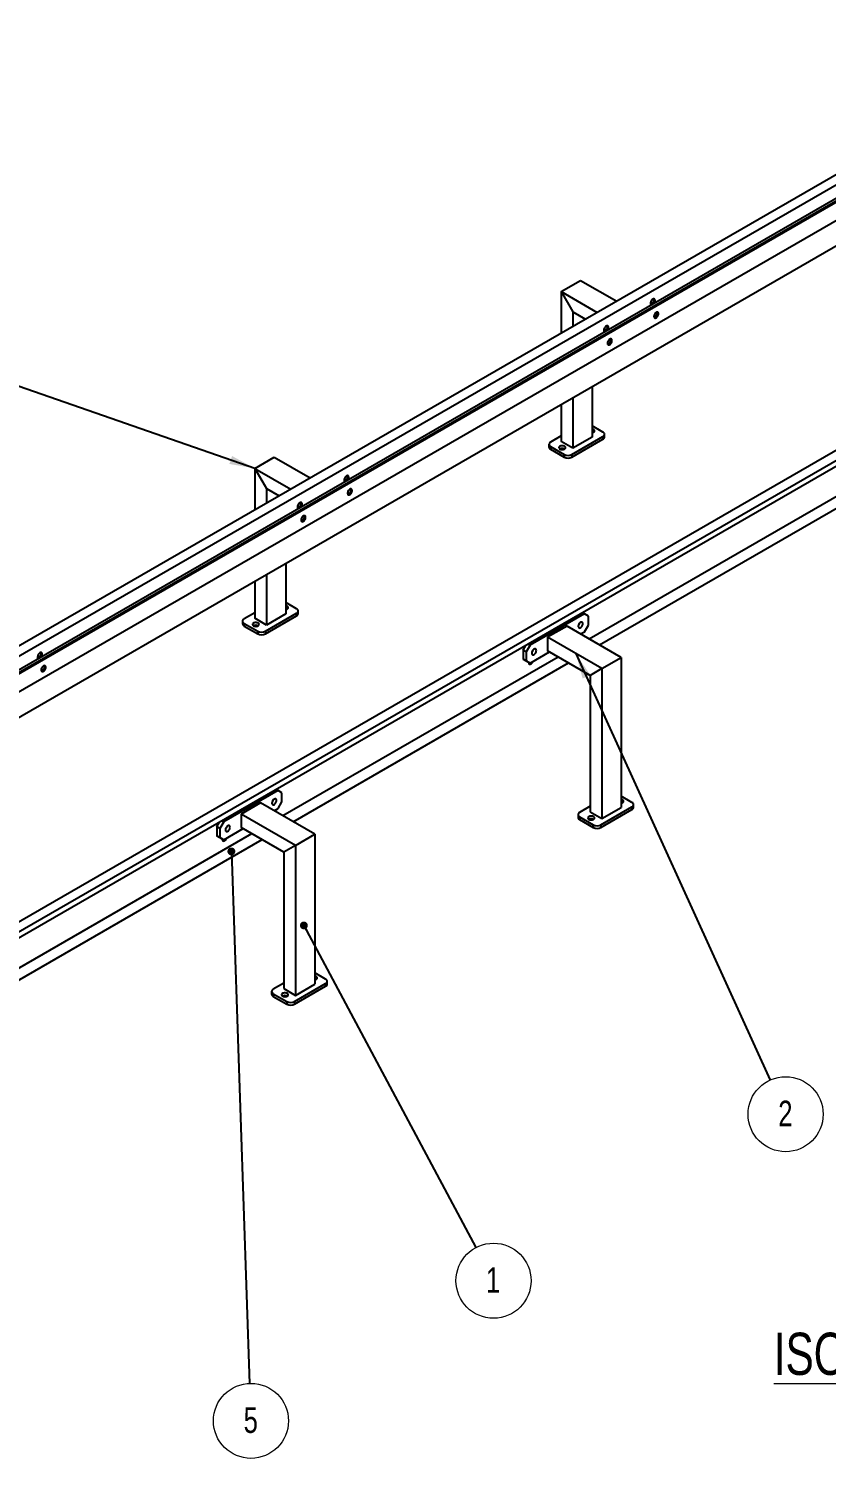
# Model space of a CAD drawing. Header units: millimetres. Extents: x 41 to 1868, y -696 to 319.
# Drawn here: x 1552.6 to 1618.7, y 96.6 to 215.2 of the extents above; entities that cross this region are included whole.
import ezdxf

# ---------------------------------------------------------------- set-up
doc = ezdxf.new("R2010")
doc.units = ezdxf.units.MM
doc.styles.add('SLDTEXTSTYLE0', font='TXT', dxfattribs={"width": 0.75})
doc.dimstyles.new('SLDDIMSTYLE0', dxfattribs={"dimtxt": 2.5, "dimasz": 2.116667, "dimexe": 0, "dimexo": 0.625, "dimgap": 0, "dimtad": 1, "dimdec": 0, "dimrnd": 1e-09, "dimtxsty": 'Standard', "dimsah": 1, "dimcen": 2.5, "dimazin": 3, "dimtfac": 2.116667, "dimtdec": 0, "dimtmove": 0, "dimatfit": 3, "dimfrac": 2})
doc.dimstyles.new('SLDDIMSTYLE1', dxfattribs={"dimtxt": 2.5, "dimasz": 0.651282, "dimexe": 0, "dimexo": 0.625, "dimgap": 0, "dimtad": 1, "dimdec": 0, "dimrnd": 1e-09, "dimtxsty": 'Standard', "dimblk1": 'DOT', "dimblk2": 'DOT', "dimsah": 1, "dimcen": 2.5, "dimazin": 3, "dimtfac": 0.651282, "dimtdec": 0, "dimtmove": 0, "dimatfit": 3, "dimldrblk": 'DOT', "dimfrac": 2})

# ---------------------------------------------------------------- blocks, each defined once
blk = doc.blocks.new('SW_NOTE_0_29')
at = {"color": 0, "linetype": 'Continuous', "lineweight": 0}
blk.add_circle((1.47, -2.75), 3.11, dxfattribs=at)
at = {"color": 0, "linetype": 'Continuous', "lineweight": 0, "insert": (1.44, -1.63), "char_height": 2.12, "attachment_point": 2, "style": 'SLDTEXTSTYLE0'}
blk.add_mtext('1', dxfattribs=at)
blk = doc.blocks.new('_Dot')
at = {"color": 0, "linetype": 'ByBlock', "lineweight": -2}
blk.add_line((-0.5, 0), (-1, 0), dxfattribs=at)
at = {"color": 0, "linetype": 'ByBlock', "const_width": 0.5}
blk.add_lwpolyline([(-0.25, 0, 1), (0.25, 0, 1)], format="xyb", close=True, dxfattribs=at)
blk = doc.blocks.new('SW_NOTE_0_30')
at = {"color": 0, "linetype": 'Continuous', "lineweight": 0}
blk.add_circle((1.29, -2.83), 3.11, dxfattribs=at)
at = {"color": 0, "linetype": 'Continuous', "lineweight": 0, "insert": (1.27, -1.71), "char_height": 2.12, "attachment_point": 2, "style": 'SLDTEXTSTYLE0'}
blk.add_mtext('2', dxfattribs=at)
blk = doc.blocks.new('SW_NOTE_0_32')
at = {"color": 0, "linetype": 'Continuous', "lineweight": 0}
blk.add_circle((0.11, -3.11), 3.11, dxfattribs=at)
at = {"color": 0, "linetype": 'Continuous', "lineweight": 0, "insert": (0.09, -1.99), "char_height": 2.12, "attachment_point": 2, "style": 'SLDTEXTSTYLE0'}
blk.add_mtext('5', dxfattribs=at)

msp = doc.modelspace()

# ---------------------------------------------------------------- linework, layer by layer
at = {"color": 7, "linetype": 'Continuous', "lineweight": 25}
for p, q in [((1675.8944, 235.6478), (1498.7963, 133.4112)), ((1676.6336, 235.221), (1499.5355, 132.9845)), ((1676.8265, 233.9963), (1499.7284, 131.7597)), ((1676.9229, 233.9406), (1499.8248, 131.704)), ((1499.8248, 130.2194), (1676.9229, 232.456)), ((1660.563, 224.8302), (1515.6061, 141.1484)), ((1660.7559, 224.7189), (1515.799, 141.0371)), ((1695.6934, 224.2181), (1518.5953, 121.9815)), ((1696.4326, 223.7913), (1519.3345, 121.5548)), ((1696.4326, 223.3088), (1519.3345, 121.0723)), ((1515.799, 137.3255), (1660.7559, 221.0073)), ((1596.7306, 193.3985), (1598.3376, 194.3262)), ((1596.7306, 193.3985), (1597.6948, 191.7284)), ((1596.7306, 193.3985), (1596.7306, 189.9475)), ((1596.7306, 193.3985), (1599.7195, 191.673)), ((1598.3376, 194.3262), (1601.3266, 192.6007)), ((1604.4123, 192.5264), (1604.1231, 192.3594)), ((1604.1231, 192.4337), (1604.1231, 192.2481)), ((1604.4123, 192.6749), (1604.286, 192.7478)), ((1604.5088, 192.6563), (1604.4123, 192.712)), ((1604.4123, 192.4151), (1604.4123, 192.712)), ((1604.5088, 192.4708), (1604.5088, 192.6563)), ((1597.6948, 191.7284), (1597.6948, 190.5041)), ((1597.6948, 191.7284), (1598.7551, 191.1163)), ((1600.5554, 190.2999), (1600.2661, 190.1329)), ((1600.2661, 190.2071), (1600.2661, 190.0215)), ((1600.4637, 190.5438), (1600.4543, 190.5384)), ((1600.6518, 190.4298), (1600.5554, 190.4854)), ((1600.5554, 190.1885), (1600.5554, 190.4854)), ((1600.6518, 190.2442), (1600.6518, 190.4298)), ((1599.3019, 185.5307), (1599.3019, 181.3359)), ((1596.7306, 184.0463), (1596.7306, 180.9648)), ((1597.6948, 184.603), (1597.6948, 180.4081)), ((1596.7306, 181.4287), (1595.8467, 180.9184)), ((1600.1858, 181.7534), (1599.3019, 182.2636)), ((1600.3189, 181.3451), (1600.3189, 181.5678)), ((1595.7136, 180.7329), (1595.7136, 180.5102)), ((1595.8467, 180.5473), (1596.9716, 179.8979)), ((1595.8467, 180.5473), (1595.8467, 180.3246)), ((1595.8467, 180.3246), (1596.9716, 179.6752)), ((1597.6948, 180.4081), (1596.7306, 180.9648)), ((1597.6145, 179.8979), (1600.1858, 181.3823)), ((1597.6145, 179.6752), (1600.1858, 181.1596)), ((1599.3019, 181.3359), (1597.6948, 180.4081)), ((1600.1858, 181.3823), (1600.1858, 181.1596)), ((1571.339, 178.7402), (1572.9461, 179.668)), ((1572.9461, 179.668), (1575.935, 177.9425)), ((1596.9716, 179.8979), (1596.9716, 179.6752)), ((1597.6145, 179.8979), (1597.6145, 179.6752)), ((1571.339, 178.7402), (1572.3033, 177.0701)), ((1571.339, 178.7402), (1571.339, 175.2893)), ((1571.339, 178.7402), (1574.328, 177.0148)), ((1579.0208, 177.8682), (1578.7315, 177.7012)), ((1579.0208, 178.0166), (1578.8945, 178.0895)), ((1579.1172, 177.9981), (1579.0208, 178.0538)), ((1579.0208, 177.7569), (1579.0208, 178.0538)), ((1579.1172, 177.8125), (1579.1172, 177.9981)), ((1572.3033, 177.0701), (1572.3033, 175.8459)), ((1572.3033, 177.0701), (1573.3636, 176.458)), ((1578.7315, 177.7755), (1578.7315, 177.5899)), ((1599.0451, 164.6013), (1621.8652, 177.7751)), ((1599.9131, 164.1003), (1622.7332, 177.274)), ((1575.1638, 175.6416), (1574.8746, 175.4746)), ((1574.8746, 175.5489), (1574.8746, 175.3633)), ((1575.0721, 175.8856), (1575.0627, 175.8801)), ((1575.2602, 175.7715), (1575.1638, 175.8272)), ((1575.1638, 175.5303), (1575.1638, 175.8272)), ((1575.2602, 175.586), (1575.2602, 175.7715)), ((1573.9103, 170.8725), (1573.9103, 166.6776)), ((1572.3033, 169.9447), (1572.3033, 165.7499)), ((1571.339, 169.3881), (1571.339, 166.3066)), ((1574.7942, 167.0951), (1573.9103, 167.6054)), ((1570.322, 166.0746), (1570.322, 165.8519)), ((1571.339, 166.7704), (1570.4551, 166.2602)), ((1572.3033, 165.7499), (1571.339, 166.3066)), ((1572.2229, 165.2397), (1574.7942, 166.724)), ((1572.2229, 165.017), (1574.7942, 166.5013)), ((1573.9103, 166.6776), (1572.3033, 165.7499)), ((1574.7942, 166.724), (1574.7942, 166.5013)), ((1574.9273, 166.6869), (1574.9273, 166.9096)), ((1598.6591, 166.6797), (1594.1593, 164.082)), ((1598.6591, 166.6797), (1598.4983, 166.7725)), ((1598.9805, 166.4941), (1598.6591, 166.6797)), ((1598.9805, 165.7518), (1598.9805, 166.4941)), ((1570.4551, 165.8891), (1571.5801, 165.2397)), ((1570.4551, 165.8891), (1570.4551, 165.6664)), ((1570.4551, 165.6664), (1571.5801, 165.017)), ((1571.5801, 165.2397), (1571.5801, 165.017)), ((1572.2229, 165.2397), (1572.2229, 165.017)), ((1597.2127, 165.6592), (1595.6056, 164.7314)), ((1601.7125, 163.0615), (1597.2127, 165.6592)), ((1598.1769, 165.7631), (1598.1769, 165.7822)), ((1598.3378, 165.0096), (1598.6591, 165.1951)), ((1598.6591, 165.1951), (1598.9805, 165.7518)), ((1593.5807, 163.6738), (1593.8058, 164.0636)), ((1593.8379, 163.5253), (1593.5807, 163.6738)), ((1593.5807, 163.6738), (1593.5807, 162.9315)), ((1594.1593, 164.082), (1593.8379, 163.5253)), ((1593.9985, 164.1749), (1594.1593, 164.082)), ((1595.6056, 164.7314), (1595.6056, 163.618)), ((1600.1054, 162.1338), (1595.6056, 164.7314)), ((1599.1412, 161.5769), (1595.6056, 163.618)), ((1553.6292, 163.21), (1553.3399, 163.043)), ((1553.3399, 163.1172), (1553.3399, 162.9316)), ((1553.6292, 163.3584), (1553.5029, 163.4313)), ((1553.7256, 163.3399), (1553.6292, 163.3955)), ((1553.6292, 163.0986), (1553.6292, 163.3955)), ((1553.7256, 163.1543), (1553.7256, 163.3399)), ((1573.6535, 149.9431), (1596.4736, 163.1169)), ((1574.5215, 149.442), (1597.3416, 162.6158)), ((1593.5807, 162.9315), (1593.8379, 162.783)), ((1593.9022, 162.7459), (1593.5807, 162.9315)), ((1593.8379, 163.5253), (1593.8379, 162.783)), ((1593.8379, 162.783), (1594.1593, 162.5974)), ((1594.1593, 162.5974), (1593.9022, 162.7459)), ((1594.0307, 162.6716), (1594.0307, 162.6345)), ((1594.1593, 162.5974), (1595.7664, 163.5252)), ((1594.32, 163.5365), (1594.32, 163.5556)), ((1600.1054, 162.1338), (1601.7125, 163.0615)), ((1601.7125, 163.0615), (1601.7125, 150.6278)), ((1600.1054, 162.1338), (1599.1412, 161.5769)), ((1599.1412, 161.5769), (1599.1412, 150.2567)), ((1600.1054, 162.1338), (1600.1054, 149.7001)), ((1573.2675, 152.0215), (1568.7677, 149.4238)), ((1573.2675, 152.0215), (1573.1067, 152.1143)), ((1573.5889, 151.8359), (1573.2675, 152.0215)), ((1573.5889, 151.0935), (1573.5889, 151.8359)), ((1571.8211, 151.0009), (1570.2141, 150.0732)), ((1576.3209, 148.4033), (1571.8211, 151.0009)), ((1572.7854, 151.1048), (1572.7854, 151.1239)), ((1573.2675, 150.5368), (1573.5889, 151.0935)), ((1599.1412, 150.7206), (1598.2573, 150.2103)), ((1600.0251, 149.1898), (1602.5964, 150.6742)), ((1600.1054, 149.7001), (1601.7125, 150.6278)), ((1602.5964, 151.0453), (1601.7125, 151.5555)), ((1602.5964, 150.6742), (1602.5964, 150.4515)), ((1602.7295, 150.637), (1602.7295, 150.8597)), ((1568.1892, 149.0155), (1568.4143, 149.4054)), ((1568.7677, 149.4238), (1568.4463, 148.8671)), ((1568.6069, 149.5166), (1568.7677, 149.4238)), ((1574.7138, 147.4755), (1570.2141, 150.0732)), ((1570.2141, 150.0732), (1570.2141, 148.9597)), ((1572.9463, 150.3514), (1573.2675, 150.5368)), ((1598.1242, 150.0248), (1598.1242, 149.8021)), ((1598.2573, 149.8392), (1599.3822, 149.1898)), ((1598.2573, 149.8392), (1598.2573, 149.6165)), ((1598.2573, 149.6165), (1599.3822, 148.9671)), ((1599.1412, 150.2567), (1600.1054, 149.7001)), ((1600.0251, 148.9671), (1602.5964, 150.4515)), ((1548.262, 135.2849), (1571.0821, 148.4586)), ((1568.4463, 148.8671), (1568.1892, 149.0155)), ((1568.1892, 149.0155), (1568.1892, 148.2732)), ((1568.1892, 148.2732), (1568.4463, 148.1248)), ((1568.5106, 148.0876), (1568.1892, 148.2732)), ((1568.4463, 148.8671), (1568.4463, 148.1248)), ((1568.7677, 147.9392), (1570.3748, 148.8669)), ((1568.9284, 148.8783), (1568.9284, 148.8974)), ((1573.7496, 146.9187), (1570.2141, 148.9597)), ((1574.7138, 147.4755), (1576.3209, 148.4033)), ((1576.3209, 148.4033), (1576.3209, 135.9696)), ((1599.3822, 149.1898), (1599.3822, 148.9671)), ((1600.0251, 149.1898), (1600.0251, 148.9671)), ((1549.1299, 134.7838), (1571.95, 147.9576)), ((1568.4463, 148.1248), (1568.7677, 147.9392)), ((1568.7677, 147.9392), (1568.5106, 148.0876)), ((1568.6392, 148.0134), (1568.6392, 147.9763)), ((1574.7138, 147.4755), (1573.7496, 146.9187)), ((1574.7138, 147.4755), (1574.7138, 135.0418)), ((1573.7496, 146.9187), (1573.7496, 135.5985)), ((1577.2048, 136.387), (1576.3209, 136.8973)), ((1572.7326, 135.3665), (1572.7326, 135.1438)), ((1573.7496, 136.0623), (1572.8657, 135.5521)), ((1572.8657, 135.181), (1573.9907, 134.5316)), ((1572.8657, 135.181), (1572.8657, 134.9583)), ((1573.7496, 135.5985), (1574.7138, 135.0418)), ((1574.6335, 134.5316), (1577.2048, 136.016)), ((1574.6335, 134.3089), (1577.2048, 135.7933)), ((1574.7138, 135.0418), (1576.3209, 135.9696)), ((1577.2048, 136.016), (1577.2048, 135.7933)), ((1577.3379, 135.9788), (1577.3379, 136.2015)), ((1572.8657, 134.9583), (1573.9907, 134.3089)), ((1573.9907, 134.5316), (1573.9907, 134.3089)), ((1574.6335, 134.5316), (1574.6335, 134.3089))]:
    msp.add_line(p, q, dxfattribs=at)
at = {"color": 7, "linetype": 'Continuous', "lineweight": 25, "flags": 128}
for points in [[(1604.5088, 192.6563), (1604.5022, 192.7102), (1604.4829, 192.7528), (1604.4523, 192.7812), (1604.4123, 192.7935), (1604.3658, 192.7889), (1604.3159, 192.7677), (1604.266, 192.7313), (1604.2195, 192.6822), (1604.1795, 192.6238), (1604.1489, 192.56), (1604.1296, 192.4951), (1604.1231, 192.4337)], [(1604.4123, 192.712), (1604.4058, 192.7659), (1604.3952, 192.7938)], [(1604.798, 191.5615), (1604.792, 191.6134), (1604.7742, 191.655), (1604.7458, 191.6837), (1604.7085, 191.6978), (1604.6648, 191.6963), (1604.6173, 191.6794), (1604.569, 191.648), (1604.5231, 191.6042), (1604.4823, 191.5508), (1604.4492, 191.491), (1604.4259, 191.4286), (1604.4139, 191.3676), (1604.4139, 191.3118), (1604.4259, 191.2647), (1604.4492, 191.2292), (1604.4823, 191.2076), (1604.5231, 191.2012), (1604.569, 191.2105), (1604.6173, 191.2349), (1604.6648, 191.2727), (1604.7085, 191.3218), (1604.7458, 191.3789), (1604.7742, 191.4404), (1604.792, 191.5026), (1604.798, 191.5615)], [(1604.4294, 191.257), (1604.4726, 191.2662), (1604.5209, 191.2905), (1604.5683, 191.3284), (1604.6121, 191.3774), (1604.6493, 191.4345), (1604.6777, 191.4961), (1604.6955, 191.5583), (1604.7016, 191.6171)], [(1604.4294, 191.257), (1604.4726, 191.2662), (1604.5209, 191.2905), (1604.5683, 191.3284), (1604.6121, 191.3774), (1604.6493, 191.4345), (1604.6777, 191.4961), (1604.6955, 191.5583), (1604.7016, 191.6171)], [(1604.7016, 191.6171), (1604.6955, 191.669), (1604.6845, 191.6989)], [(1604.7016, 191.6171), (1604.6955, 191.669), (1604.6845, 191.6989)], [(1600.6518, 190.4298), (1600.6452, 190.4836), (1600.626, 190.5262), (1600.5953, 190.5546), (1600.5554, 190.567), (1600.5089, 190.5624), (1600.459, 190.5411), (1600.409, 190.5047), (1600.3625, 190.4556), (1600.3226, 190.3972), (1600.2919, 190.3334), (1600.2727, 190.2686), (1600.2661, 190.2071)], [(1600.5554, 190.4854), (1600.5488, 190.5393), (1600.5383, 190.5672)], [(1600.9411, 189.3349), (1600.935, 189.3868), (1600.9172, 189.4284), (1600.8888, 189.4572), (1600.8516, 189.4713), (1600.8078, 189.4698), (1600.7603, 189.4528), (1600.7121, 189.4215), (1600.6661, 189.3777), (1600.6253, 189.3242), (1600.5922, 189.2644), (1600.5689, 189.202), (1600.5569, 189.141), (1600.5569, 189.0852), (1600.5689, 189.0381), (1600.5922, 189.0026), (1600.6253, 188.981), (1600.6661, 188.9747), (1600.7121, 188.984), (1600.7603, 189.0083), (1600.8078, 189.0462), (1600.8516, 189.0952), (1600.8888, 189.1523), (1600.9172, 189.2138), (1600.935, 189.276), (1600.9411, 189.3349)], [(1600.5725, 189.0305), (1600.6157, 189.0396), (1600.6639, 189.064), (1600.7114, 189.1018), (1600.7551, 189.1509), (1600.7924, 189.2079), (1600.8208, 189.2695), (1600.8386, 189.3317), (1600.8447, 189.3906)], [(1600.5725, 189.0305), (1600.6157, 189.0396), (1600.6639, 189.064), (1600.7114, 189.1018), (1600.7551, 189.1509), (1600.7924, 189.2079), (1600.8208, 189.2695), (1600.8386, 189.3317), (1600.8447, 189.3906)], [(1600.8447, 189.3906), (1600.8386, 189.4424), (1600.8276, 189.4723)], [(1600.8447, 189.3906), (1600.8386, 189.4424), (1600.8276, 189.4723)], [(1599.4144, 181.7348), (1599.4563, 181.766), (1599.4834, 181.8022), (1599.4941, 181.8412), (1599.4877, 181.8805), (1599.4645, 181.9176), (1599.4261, 181.9503), (1599.3748, 181.9764), (1599.3139, 181.9943), (1599.3019, 181.9966)], [(1599.3019, 181.6957), (1599.3604, 181.7106), (1599.4144, 181.7348)], [(1600.1858, 181.3823), (1600.2423, 181.422), (1600.2843, 181.4674), (1600.3102, 181.5166), (1600.3189, 181.5678), (1600.3102, 181.619), (1600.2843, 181.6682), (1600.2423, 181.7136), (1600.1858, 181.7534)], [(1595.8467, 180.9184), (1595.7902, 180.8786), (1595.7482, 180.8333), (1595.7223, 180.784), (1595.7136, 180.7329), (1595.7223, 180.6817), (1595.7482, 180.6324), (1595.7902, 180.5871), (1595.8467, 180.5473)], [(1597.0038, 180.3432), (1597.0457, 180.3744), (1597.0728, 180.4106), (1597.0835, 180.4496), (1597.0771, 180.4889), (1597.0539, 180.526), (1597.0155, 180.5587), (1596.9642, 180.5847), (1596.9033, 180.6027), (1596.8366, 180.6113), (1596.7683, 180.61), (1596.7026, 180.599), (1596.6438, 180.5789), (1596.5954, 180.551), (1596.5606, 180.5171), (1596.5416, 180.4792), (1596.5394, 180.4397), (1596.5543, 180.4012), (1596.5854, 180.366), (1596.6306, 180.3364), (1596.6871, 180.3143), (1596.7514, 180.3009), (1596.8195, 180.2972), (1596.887, 180.3033), (1596.9498, 180.319), (1597.0038, 180.3432)], [(1579.1172, 177.9981), (1579.1106, 178.052), (1579.0914, 178.0945), (1579.0607, 178.123), (1579.0208, 178.1353), (1578.9743, 178.1307), (1578.9243, 178.1095), (1578.8744, 178.0731), (1578.8279, 178.024), (1578.788, 177.9655), (1578.7573, 177.9017), (1578.7381, 177.8369), (1578.7315, 177.7755)], [(1579.0208, 178.0538), (1579.0142, 178.1076), (1579.0037, 178.1356)], [(1579.4065, 176.9032), (1579.4004, 176.9551), (1579.3826, 176.9967), (1579.3542, 177.0255), (1579.3169, 177.0396), (1579.2732, 177.0381), (1579.2257, 177.0211), (1579.1775, 176.9898), (1579.1315, 176.946), (1579.0907, 176.8925), (1579.0576, 176.8327), (1579.0343, 176.7704), (1579.0223, 176.7094), (1579.0223, 176.6535), (1579.0343, 176.6064), (1579.0576, 176.5709), (1579.0907, 176.5494), (1579.1315, 176.543), (1579.1775, 176.5523), (1579.2257, 176.5766), (1579.2732, 176.6145), (1579.3169, 176.6635), (1579.3542, 176.7206), (1579.3826, 176.7822), (1579.4004, 176.8444), (1579.4065, 176.9032)], [(1579.0379, 176.5988), (1579.0811, 176.608), (1579.1293, 176.6323), (1579.1768, 176.6702), (1579.2205, 176.7192), (1579.2578, 176.7763), (1579.2862, 176.8378), (1579.304, 176.9), (1579.31, 176.9589)], [(1579.0379, 176.5988), (1579.0811, 176.608), (1579.1293, 176.6323), (1579.1768, 176.6702), (1579.2205, 176.7192), (1579.2578, 176.7763), (1579.2862, 176.8378), (1579.304, 176.9), (1579.31, 176.9589)], [(1579.31, 176.9589), (1579.304, 177.0108), (1579.293, 177.0407)], [(1579.31, 176.9589), (1579.304, 177.0108), (1579.293, 177.0407)], [(1575.2602, 175.7715), (1575.2537, 175.8254), (1575.2344, 175.868), (1575.2038, 175.8964), (1575.1638, 175.9087), (1575.1173, 175.9041), (1575.0674, 175.8829), (1575.0175, 175.8465), (1574.971, 175.7974), (1574.931, 175.739), (1574.9004, 175.6751), (1574.8811, 175.6103), (1574.8746, 175.5489)], [(1575.1638, 175.8272), (1575.1573, 175.8811), (1575.1467, 175.909)], [(1575.5495, 174.6767), (1575.5435, 174.7285), (1575.5257, 174.7702), (1575.4972, 174.7989), (1575.46, 174.813), (1575.4163, 174.8115), (1575.3688, 174.7946), (1575.3205, 174.7632), (1575.2746, 174.7194), (1575.2337, 174.666), (1575.2007, 174.6062), (1575.1774, 174.5438), (1575.1653, 174.4828), (1575.1653, 174.427), (1575.1774, 174.3798), (1575.2007, 174.3444), (1575.2337, 174.3228), (1575.2746, 174.3164), (1575.3205, 174.3257), (1575.3688, 174.3501), (1575.4163, 174.3879), (1575.46, 174.437), (1575.4972, 174.494), (1575.5257, 174.5556), (1575.5435, 174.6178), (1575.5495, 174.6767)], [(1575.1809, 174.3722), (1575.2241, 174.3814), (1575.2724, 174.4057), (1575.3198, 174.4436), (1575.3636, 174.4926), (1575.4008, 174.5497), (1575.4292, 174.6113), (1575.447, 174.6734), (1575.4531, 174.7323)], [(1575.1809, 174.3722), (1575.2241, 174.3814), (1575.2724, 174.4057), (1575.3198, 174.4436), (1575.3636, 174.4926), (1575.4008, 174.5497), (1575.4292, 174.6113), (1575.447, 174.6734), (1575.4531, 174.7323)], [(1575.4531, 174.7323), (1575.447, 174.7842), (1575.436, 174.8141)], [(1575.4531, 174.7323), (1575.447, 174.7842), (1575.436, 174.8141)], [(1574.0228, 167.0766), (1574.0647, 167.1078), (1574.0919, 167.144), (1574.1026, 167.183), (1574.0961, 167.2222), (1574.073, 167.2594), (1574.0345, 167.292), (1573.9833, 167.3181), (1573.9223, 167.336), (1573.9103, 167.3384)], [(1570.4551, 166.2602), (1570.3986, 166.2204), (1570.3566, 166.175), (1570.3307, 166.1258), (1570.322, 166.0746), (1570.3307, 166.0234), (1570.3566, 165.9742), (1570.3986, 165.9288), (1570.4551, 165.8891)], [(1573.9103, 167.0374), (1573.9688, 167.0524), (1574.0228, 167.0766)], [(1574.7942, 166.724), (1574.8507, 166.7638), (1574.8927, 166.8092), (1574.9186, 166.8584), (1574.9273, 166.9096), (1574.9186, 166.9608), (1574.8927, 167.01), (1574.8507, 167.0554), (1574.7942, 167.0951)], [(1598.5305, 165.8632), (1598.5244, 165.9151), (1598.5066, 165.9567), (1598.4782, 165.9854), (1598.441, 165.9995), (1598.3972, 165.998), (1598.3497, 165.9811), (1598.3015, 165.9497), (1598.2555, 165.9059), (1598.2147, 165.8525), (1598.1816, 165.7927), (1598.1583, 165.7303), (1598.1463, 165.6693), (1598.1463, 165.6135), (1598.1583, 165.5663), (1598.1816, 165.5309), (1598.2147, 165.5093), (1598.2555, 165.5029), (1598.3015, 165.5122), (1598.3497, 165.5366), (1598.3972, 165.5744), (1598.441, 165.6235), (1598.4782, 165.6805), (1598.5066, 165.7421), (1598.5244, 165.8043), (1598.5305, 165.8632)], [(1571.6122, 165.685), (1571.6541, 165.7162), (1571.6813, 165.7524), (1571.692, 165.7914), (1571.6855, 165.8306), (1571.6624, 165.8678), (1571.6239, 165.9004), (1571.5727, 165.9265), (1571.5118, 165.9444), (1571.445, 165.953), (1571.3767, 165.9518), (1571.3111, 165.9408), (1571.2522, 165.9207), (1571.2039, 165.8928), (1571.1691, 165.8588), (1571.15, 165.8209), (1571.1479, 165.7815), (1571.1628, 165.743), (1571.1938, 165.7078), (1571.239, 165.6782), (1571.2956, 165.656), (1571.3599, 165.6426), (1571.4279, 165.6389), (1571.4955, 165.6451), (1571.5582, 165.6608), (1571.6122, 165.685)], [(1594.6735, 163.6366), (1594.6675, 163.6885), (1594.6497, 163.7301), (1594.6213, 163.7589), (1594.584, 163.7729), (1594.5403, 163.7715), (1594.4928, 163.7545), (1594.4446, 163.7232), (1594.3986, 163.6794), (1594.3578, 163.6259), (1594.3247, 163.5661), (1594.3014, 163.5037), (1594.2894, 163.4427), (1594.2894, 163.3869), (1594.3014, 163.3398), (1594.3247, 163.3043), (1594.3578, 163.2827), (1594.3986, 163.2764), (1594.4446, 163.2857), (1594.4928, 163.31), (1594.5403, 163.3479), (1594.584, 163.3969), (1594.6213, 163.454), (1594.6497, 163.5155), (1594.6675, 163.5777), (1594.6735, 163.6366)], [(1553.7256, 163.3399), (1553.7191, 163.3937), (1553.6998, 163.4363), (1553.6691, 163.4647), (1553.6292, 163.4771), (1553.5827, 163.4725), (1553.5328, 163.4512), (1553.4829, 163.4148), (1553.4364, 163.3657), (1553.3964, 163.3073), (1553.3658, 163.2435), (1553.3465, 163.1786), (1553.3399, 163.1172)], [(1553.6292, 163.3955), (1553.6226, 163.4494), (1553.6121, 163.4773)], [(1594.0307, 162.6345), (1594.0373, 162.5806), (1594.0566, 162.5381), (1594.0872, 162.5096), (1594.1271, 162.4973), (1594.1737, 162.5019), (1594.2236, 162.5231), (1594.2735, 162.5595), (1594.32, 162.6086), (1594.3599, 162.6671), (1594.3906, 162.7309), (1594.3906, 162.731)], [(1554.0149, 162.245), (1554.0088, 162.2969), (1553.991, 162.3385), (1553.9626, 162.3673), (1553.9254, 162.3813), (1553.8816, 162.3799), (1553.8342, 162.3629), (1553.7859, 162.3316), (1553.7399, 162.2878), (1553.6991, 162.2343), (1553.666, 162.1745), (1553.6427, 162.1121), (1553.6307, 162.0511), (1553.6307, 161.9953), (1553.6427, 161.9482), (1553.666, 161.9127), (1553.6991, 161.8911), (1553.7399, 161.8848), (1553.7859, 161.8941), (1553.8342, 161.9184), (1553.8816, 161.9563), (1553.9254, 162.0053), (1553.9626, 162.0624), (1553.991, 162.1239), (1554.0088, 162.1861), (1554.0149, 162.245)], [(1553.6463, 161.9406), (1553.6895, 161.9497), (1553.7377, 161.9741), (1553.7852, 162.0119), (1553.829, 162.061), (1553.8662, 162.118), (1553.8946, 162.1796), (1553.9124, 162.2418), (1553.9185, 162.3007)], [(1553.6463, 161.9406), (1553.6895, 161.9497), (1553.7377, 161.9741), (1553.7852, 162.0119), (1553.829, 162.061), (1553.8662, 162.118), (1553.8946, 162.1796), (1553.9124, 162.2418), (1553.9185, 162.3007)], [(1553.9185, 162.3007), (1553.9124, 162.3525), (1553.9014, 162.3824)], [(1553.9185, 162.3007), (1553.9124, 162.3525), (1553.9014, 162.3824)], [(1573.1389, 151.2049), (1573.1329, 151.2568), (1573.1151, 151.2984), (1573.0867, 151.3272), (1573.0494, 151.3413), (1573.0057, 151.3398), (1572.9582, 151.3228), (1572.9099, 151.2915), (1572.864, 151.2477), (1572.8232, 151.1942), (1572.7901, 151.1344), (1572.7668, 151.0721), (1572.7548, 151.0111), (1572.7548, 150.9552), (1572.7668, 150.9081), (1572.7901, 150.8726), (1572.8232, 150.8511), (1572.864, 150.8447), (1572.9099, 150.854), (1572.9582, 150.8783), (1573.0057, 150.9162), (1573.0494, 150.9652), (1573.0867, 151.0223), (1573.1151, 151.0839), (1573.1329, 151.1461), (1573.1389, 151.2049)], [(1601.825, 151.0267), (1601.8669, 151.0579), (1601.894, 151.0941), (1601.9047, 151.1331), (1601.8983, 151.1724), (1601.8751, 151.2095), (1601.8367, 151.2422), (1601.7854, 151.2683), (1601.7245, 151.2862), (1601.7125, 151.2885)], [(1601.7125, 150.9876), (1601.7709, 151.0025), (1601.825, 151.0267)], [(1602.5964, 150.6742), (1602.6529, 150.714), (1602.6949, 150.7593), (1602.7208, 150.8085), (1602.7295, 150.8597), (1602.7208, 150.9109), (1602.6949, 150.9602), (1602.6529, 151.0055), (1602.5964, 151.0453)], [(1598.2573, 150.2103), (1598.2008, 150.1706), (1598.1588, 150.1252), (1598.1329, 150.076), (1598.1242, 150.0248), (1598.1329, 149.9736), (1598.1588, 149.9244), (1598.2008, 149.879), (1598.2573, 149.8392)], [(1599.4144, 149.6351), (1599.4563, 149.6663), (1599.4834, 149.7025), (1599.4941, 149.7415), (1599.4877, 149.7808), (1599.4645, 149.8179), (1599.4261, 149.8506), (1599.3748, 149.8767), (1599.3139, 149.8946), (1599.2472, 149.9032), (1599.1789, 149.902), (1599.1132, 149.8909), (1599.0544, 149.8709), (1599.006, 149.843), (1598.9712, 149.809), (1598.9522, 149.7711), (1598.95, 149.7316), (1598.9649, 149.6931), (1598.996, 149.658), (1599.0412, 149.6284), (1599.0977, 149.6062), (1599.162, 149.5928), (1599.2301, 149.5891), (1599.2976, 149.5953), (1599.3604, 149.6109), (1599.4144, 149.6351)], [(1569.282, 148.9784), (1569.2759, 149.0302), (1569.2581, 149.0719), (1569.2297, 149.1006), (1569.1925, 149.1147), (1569.1487, 149.1132), (1569.1012, 149.0963), (1569.053, 149.0649), (1569.007, 149.0211), (1568.9662, 148.9677), (1568.9331, 148.9079), (1568.9098, 148.8455), (1568.8978, 148.7845), (1568.8978, 148.7287), (1568.9098, 148.6815), (1568.9331, 148.6461), (1568.9662, 148.6245), (1569.007, 148.6181), (1569.053, 148.6274), (1569.1012, 148.6518), (1569.1487, 148.6896), (1569.1925, 148.7387), (1569.2297, 148.7957), (1569.2581, 148.8573), (1569.2759, 148.9195), (1569.282, 148.9784)], [(1568.6392, 147.9763), (1568.6457, 147.9224), (1568.665, 147.8798), (1568.6956, 147.8514), (1568.7356, 147.8391), (1568.7821, 147.8437), (1568.832, 147.8649), (1568.8819, 147.9013), (1568.9284, 147.9504), (1568.9684, 148.0088), (1568.999, 148.0727), (1568.999, 148.0727)], [(1576.4334, 136.3685), (1576.4753, 136.3997), (1576.5025, 136.4359), (1576.5131, 136.4749), (1576.5067, 136.5142), (1576.4836, 136.5513), (1576.4451, 136.5839), (1576.3938, 136.61), (1576.3329, 136.628), (1576.3209, 136.6303)], [(1576.3209, 136.3294), (1576.3794, 136.3443), (1576.4334, 136.3685)], [(1577.2048, 136.016), (1577.2613, 136.0557), (1577.3033, 136.1011), (1577.3292, 136.1503), (1577.3379, 136.2015), (1577.3292, 136.2527), (1577.3033, 136.3019), (1577.2613, 136.3473), (1577.2048, 136.387)], [(1572.8657, 135.5521), (1572.8092, 135.5123), (1572.7672, 135.467), (1572.7413, 135.4177), (1572.7326, 135.3665), (1572.7413, 135.3153), (1572.7672, 135.2661), (1572.8092, 135.2208), (1572.8657, 135.181)], [(1574.0228, 134.9769), (1574.0647, 135.0081), (1574.0919, 135.0443), (1574.1026, 135.0833), (1574.0961, 135.1226), (1574.073, 135.1597), (1574.0345, 135.1923), (1573.9833, 135.2184), (1573.9223, 135.2364), (1573.8556, 135.245), (1573.7873, 135.2437), (1573.7216, 135.2327), (1573.6628, 135.2126), (1573.6145, 135.1847), (1573.5797, 135.1507), (1573.5606, 135.1128), (1573.5584, 135.0734), (1573.5734, 135.0349), (1573.6044, 134.9997), (1573.6496, 134.9701), (1573.7061, 134.9479), (1573.7705, 134.9346), (1573.8385, 134.9309), (1573.9061, 134.937), (1573.9688, 134.9527), (1574.0228, 134.9769)]]:
    msp.add_lwpolyline(points, dxfattribs=at)
at = {"color": 7, "linetype": 'Continuous', "lineweight": 25}
for centre, radius, start, end in [((1599.2424, 181.4217), 0.3572, 61.230962, 80.420505), ((1595.941, 180.5328), 0.2286, 185.694799, 245.625342), ((1596.8109, 179.9777), 0.4132, 62.183709, 117.816291), ((1600.0914, 181.3678), 0.2286, 294.374658, 354.305201), ((1597.2931, 180.5182), 0.6986, 242.609672, 297.390328), ((1597.2931, 180.2955), 0.6986, 242.609672, 297.390328), ((1573.8509, 166.7635), 0.3572, 61.230962, 80.420505), ((1574.6999, 166.7096), 0.2286, 294.374658, 354.305201), ((1570.5495, 165.8746), 0.2286, 185.694799, 245.625342), ((1571.4194, 165.3195), 0.4132, 62.183709, 117.816291), ((1571.9015, 165.86), 0.6986, 242.609672, 297.390328), ((1571.9015, 165.6373), 0.6986, 242.609672, 297.390328), ((1597.8185, 166.0515), 0.46, 318.597586, 341.40779), ((1593.9616, 163.8249), 0.46, 318.597586, 341.40779), ((1594.0254, 162.7585), 0.207, 276.216233, 309.479615), ((1572.427, 151.3933), 0.46, 318.597586, 341.40779), ((1601.653, 150.7136), 0.3572, 61.230962, 80.420505), ((1602.502, 150.6597), 0.2286, 294.374658, 354.305201), ((1598.3516, 149.8248), 0.2286, 185.694799, 245.625342), ((1599.2215, 149.2697), 0.4132, 62.183709, 117.816291), ((1568.57, 149.1667), 0.46, 318.597586, 341.40779), ((1599.7036, 149.8101), 0.6986, 242.609672, 297.390328), ((1599.7036, 149.5874), 0.6986, 242.609672, 297.390328), ((1568.6338, 148.1003), 0.207, 276.216233, 309.479615), ((1576.2615, 136.0554), 0.3572, 61.230962, 80.420505), ((1577.1104, 136.0015), 0.2286, 294.374658, 354.305201), ((1572.9601, 135.1665), 0.2286, 185.694799, 245.625342), ((1573.83, 134.6114), 0.4132, 62.183709, 117.816291), ((1574.3121, 135.1519), 0.6986, 242.609672, 297.390328), ((1574.3121, 134.9292), 0.6986, 242.609672, 297.390328)]:
    msp.add_arc(centre, radius, start, end, dxfattribs=at)

# ---------------------------------------------------------------- block references
at = {"color": 7, "linetype": 'Continuous', "lineweight": 0}
for name, p in [('SW_NOTE_0_30', (1614.0381, 128.0172)), ('SW_NOTE_0_29', (1589.6495, 114.1291)), ('SW_NOTE_0_32', (1570.9107, 102.8712))]:
    msp.add_blockref(name, p, dxfattribs=at)

# ---------------------------------------------------------------- texts
at = {"color": 7, "linetype": 'Continuous', "lineweight": 0, "insert": (1614.3446, 107.0699), "char_height": 3.5, "attachment_point": 1, "style": 'SLDTEXTSTYLE0'}
msp.add_mtext('\\LISOMETRIC', dxfattribs=at)

# ---------------------------------------------------------------- leaders
at = {"color": 7, "linetype": 'Continuous', "lineweight": 0}
for points, dimstyle in [([(1571.339, 178.7402), (1546.0835, 187.5047)], 'SLDDIMSTYLE0'), ([(1597.9429, 163.3822), (1614.0381, 128.0172)], 'SLDDIMSTYLE0'), ([(1569.393, 146.9772), (1570.9107, 102.8712)], 'SLDDIMSTYLE1'), ([(1575.4038, 140.838), (1589.6495, 114.1291)], 'SLDDIMSTYLE1')]:
    msp.add_leader(points, dimstyle=dimstyle, dxfattribs=at)

doc.saveas('drawing.dxf')
